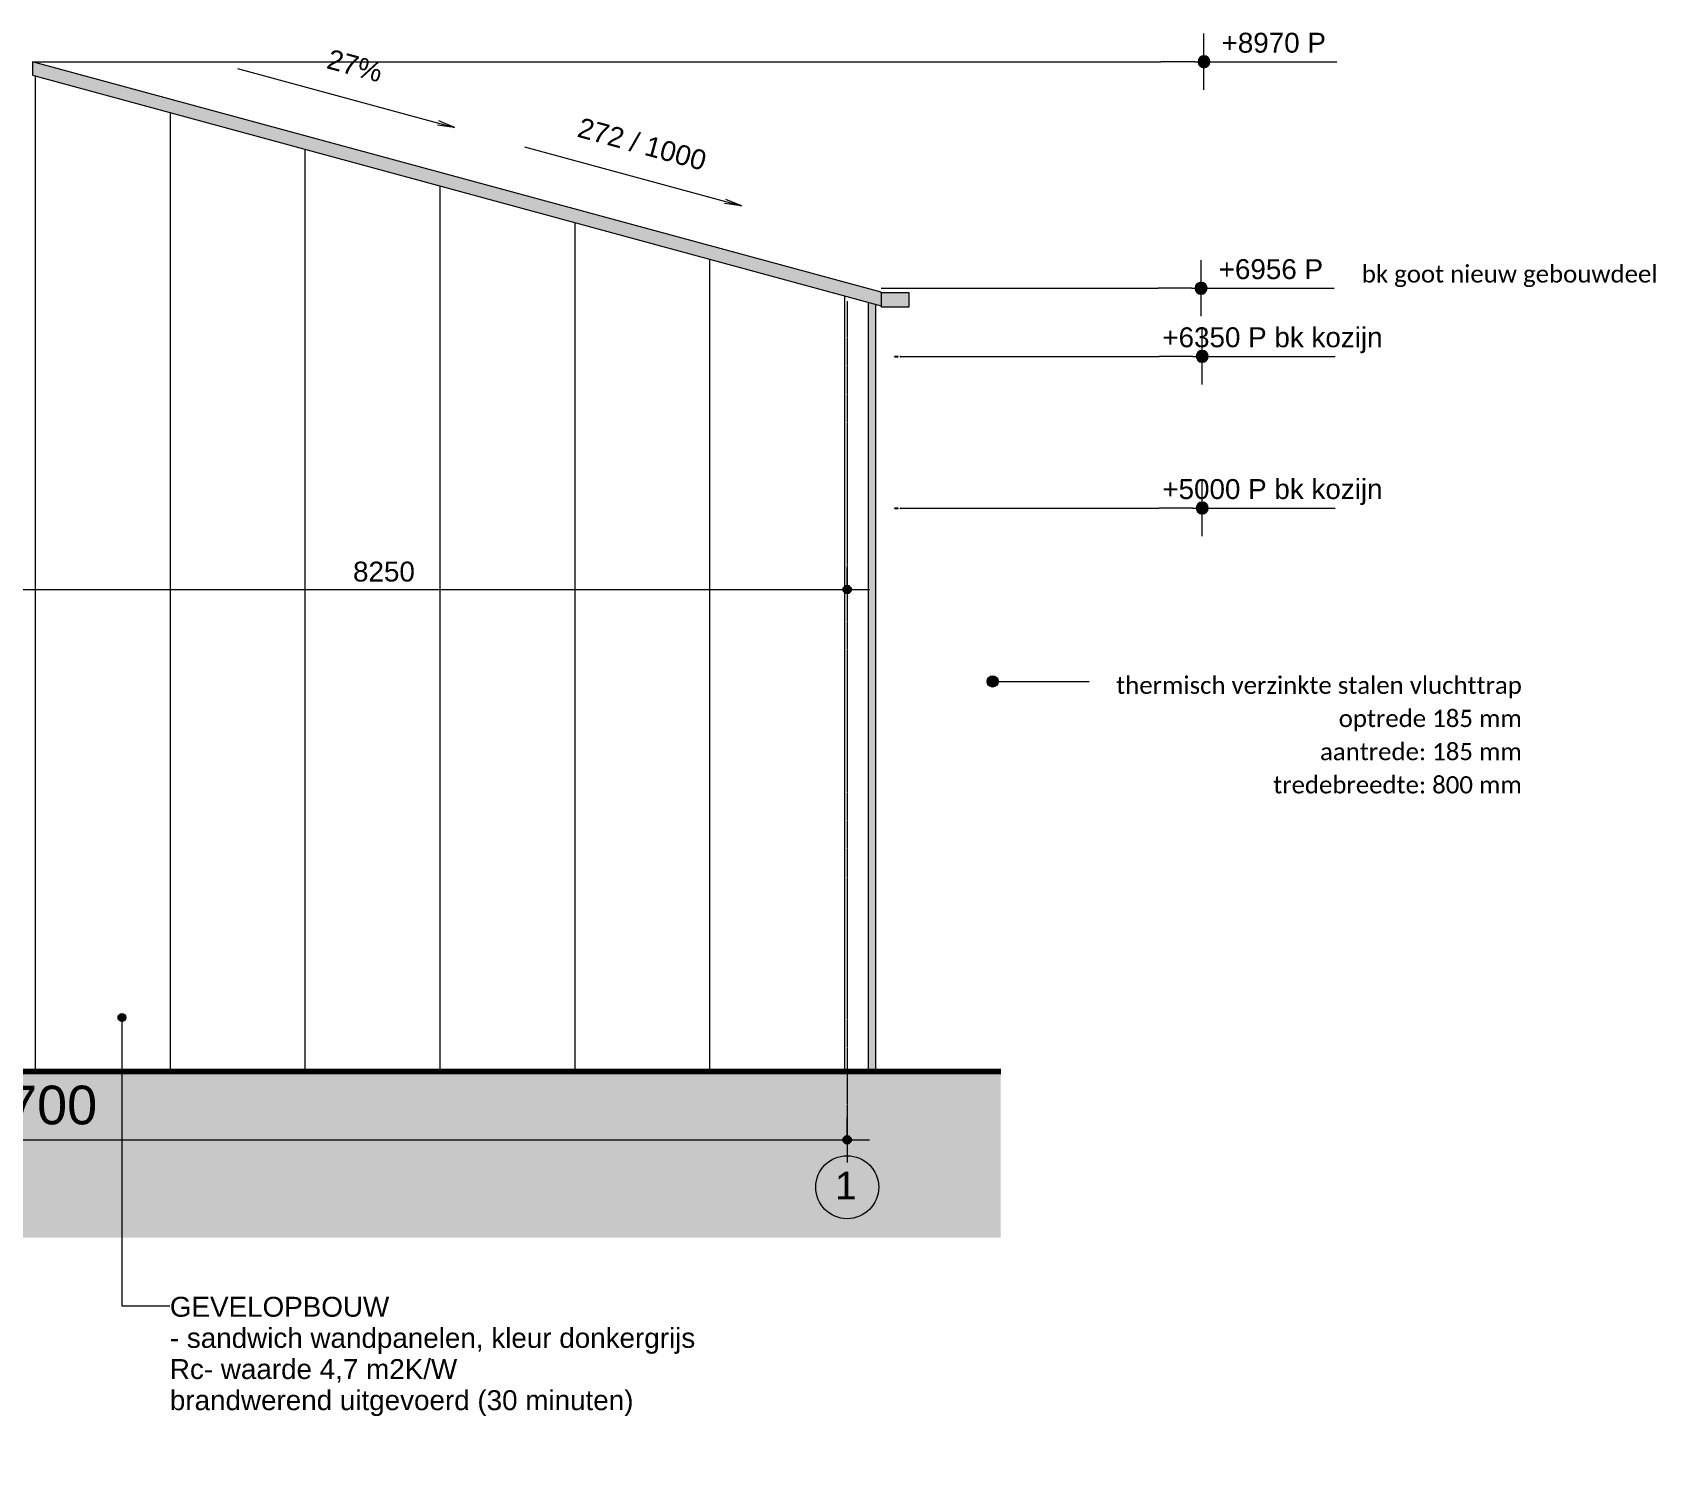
# Model space of a CAD drawing. Header units: millimetres. Extents: x 48682 to 485846, y -7071 to 11878.
# Drawn here: x 246961 to 261400, y -3400 to 9231 of the extents above; entities that cross this region are included whole.
import ezdxf

# ---------------------------------------------------------------- set-up
doc = ezdxf.new("R2010")
doc.units = ezdxf.units.MM
for name, pattern in [('Dash', [6.35, 3.175, -3.175]), ('dash fine', [1.53, 1, -0.53]), ('dash-dash', [6, 3, -1, 1, -1]), ('dash-dash-dot', [10.5, 3, -1.5, 3, -1.5, 0, -1.5]), ('Hidden', [4, 2, -2])]:
    doc.linetypes.add(name, pattern=pattern)
for name, color, linetype, lineweight in [('A-ANNO-DIMS', 211, 'Continuous', 9), ('A-ANNO-DIMS-100', 211, 'Continuous', 9), ('A-AREA', 32, 'dash-dash-dot', 9), ('A-DETL', 90, 'Continuous', 13), ('A-DETL-GENF', 92, 'Continuous', 13), ('A-FLOR', 192, 'Continuous', 18), ('A-FLOR-HRAL', 11, 'Continuous', 13), ('A-WALL-PATT', 111, 'Continuous', 13), ('C-TOPO', 7, 'Continuous', 13), ('G-ANNO-DIMS', 111, 'Continuous', 9), ('G-ANNO-TEXT', 231, 'Continuous', 9), ('S-COLS', 52, 'Continuous', 18), ('S-COLS-HDLN', 52, 'Hidden', 9), ('S-FNDN', 32, 'Continuous', 18)]:
    doc.layers.add(name, color=color, linetype=linetype, lineweight=lineweight)
doc.styles.add('Arial', font='arial.ttf', dxfattribs={"height": 177.035928})
doc.styles.add('Arial_1', font='arial.ttf', dxfattribs={"height": 245.883234})
doc.styles.add('Arial_2', font='arial.ttf', dxfattribs={"height": 344.236527})
doc.styles.add('Calibri', font='calibri.ttf', dxfattribs={"height": 153.100159})
doc.dimstyles.new('1_8mm', dxfattribs={"dimscale": 304.8, "dimtxt": 180, "dimasz": 0.918635, "dimexe": 0.492126, "dimexo": 0.0625, "dimgap": 0.059055, "dimtad": 1, "dimdec": 4, "dimzin": 0, "dimdsep": 46, "dimtxsty": 'Arial', "dimblk1": 'DOTSMALL', "dimblk2": 'DOTSMALL', "dimsah": 1, "dimcen": 0.09, "dimdle": 0.656168, "dimazin": 0, "dimtfac": 1, "dimtdec": 4, "dimtix": 1, "dimtmove": 0, "dimatfit": 3, "dimfxl": 0.656168, "dimfxlon": 1, "dimtvp": 1, "dimtolj": 1, "dimtzin": 0, "dimlwd": 13, "dimlwe": 13, "dimarcsym": 2})
doc.dimstyles.new('3_5mm', dxfattribs={"dimscale": 304.8, "dimtxt": 350, "dimasz": 0.918635, "dimexe": 0.656168, "dimexo": 0.0625, "dimgap": 0.114829, "dimtad": 1, "dimdec": 4, "dimzin": 0, "dimdsep": 46, "dimtxsty": 'Arial_2', "dimblk1": 'DOTSMALL', "dimblk2": 'DOTSMALL', "dimsah": 1, "dimcen": 0.09, "dimdle": 0.656168, "dimazin": 0, "dimtfac": 1, "dimtdec": 4, "dimtix": 1, "dimtmove": 0, "dimatfit": 3, "dimfxl": 0.656168, "dimfxlon": 1, "dimtvp": 1, "dimtolj": 1, "dimtzin": 0, "dimlwd": 13, "dimlwe": 13, "dimarcsym": 2})
pattern_1 = [(90, (-380612.1, 0), (-1200, 7e-14), [])]

# ---------------------------------------------------------------- blocks, each defined once
blk = doc.blocks.new('Top Rail Type - Top Rail_Internal_-8055464-linkergebouw noordoostgevel')
at = {"layer": 'A-FLOR-HRAL', "lineweight": 9}
h = blk.add_hatch(dxfattribs=at)
h.set_pattern_fill('FP_10', color=256, style=0, pattern_type=2)
h.set_pattern_definition([(0, (-317087.95, 0), (0, 100), []), (90, (-317087.947, 0), (-50, 3e-15), [])])
h.paths.add_polyline_path([(-65106, -10), (-65106, 0), (-77634, 0), (-77634, -10), (-66514, -10)], flags=0)
h.paths.add_polyline_path([(-78465, -10), (-78314, -10), (-78314, 0), (-80347, 0), (-80347, -10), (-78465, -10)], flags=0)
h.paths.add_polyline_path([(-78064, 0), (-78064, 2), (-78069, 2), (-78069, 0)], flags=0)
h.paths.add_polyline_path([(-78185, 0), (-78139, 0), (-78139, 2), (-78284, 2), (-78284, 0)], flags=0)
h.paths.add_polyline_path([(-77984, 1016), (-77984, 1017), (-77984, 1016)], flags=0)
h.paths.add_polyline_path([(-79002, 1020), (-78054, 1020), (-78054, 1700), (-80347, 1700), (-80346, 1020), (-79015, 1020)], flags=0)
at = {"layer": 'A-FLOR-HRAL'}
for p, q in [((-78054, 1700), (-80347, 1700)), ((-65106, 0), (-65106, -10))]:
    blk.add_line(p, q, dxfattribs=at)
blk = doc.blocks.new('300_28_ISR_kolom_buis - ø70x3_6 2-8363247-linkergebouw noordoostgevel')
at = {"layer": 'S-COLS-HDLN', "linetype": 'Continuous', "lineweight": 18}
blk.add_hatch(color=256, dxfattribs=at).paths.add_polyline_path([(-63084, 0), (-63014, 0), (-63014, 6813), (-63084, 6832), (-63084, 1432)], flags=0)
at = {"layer": 'A-DETL', "lineweight": 18}
blk.add_line((-63014, 0), (-63014, 6813), dxfattribs=at)
at = {"layer": 'S-COLS', "linetype": 'Hidden', "lineweight": 9}
for p, q in [((-63080, 0), (-63080, 6831)), ((-63017, 6814), (-63017, 0))]:
    blk.add_line(p, q, dxfattribs=at)
blk = doc.blocks.new('Spot Elevations - 1_8-7718674-linkergebouw noordoostgevel')
at = {"layer": 'G-ANNO-DIMS'}
h = blk.add_hatch(color=256, dxfattribs=at)
edge = h.paths.add_edge_path(flags=0)
edge.add_arc((-60095, 8970), 53, 0, 180)
edge.add_arc((-60095, 8970), 53, 180, 360)
at = {"layer": 'G-ANNO-DIMS', "lineweight": 13}
for p, q in [((-60095, 8720), (-60095, 9220)), ((-60177, 8970), (-60478, 8970)), ((-60177, 8970), (-58912, 8970))]:
    blk.add_line(p, q, dxfattribs=at)
for start, end in [(0, 180), (180, 0)]:
    blk.add_arc((-60095, 8970), 53, start, end, dxfattribs=at)
blk = doc.blocks.new('DIMBLOCK33-linkergebouw noordoostgevel')
at = {"layer": 'A-ANNO-DIMS-100', "lineweight": 25}
h = blk.add_hatch(color=256, dxfattribs=at)
edge = h.paths.add_edge_path(flags=0)
edge.add_arc((239509, -619), 35, 0, 360)
h = blk.add_hatch(color=256, dxfattribs=at)
edge = h.paths.add_edge_path(flags=0)
edge.add_arc((254209, -619), 35, 0, 360)
at = {"layer": 'A-ANNO-DIMS-100', "lineweight": 13}
for p, q in [((239509, -419), (239509, -819)), ((239509, -619), (239509, -419)), ((254209, -419), (254209, -819)), ((254209, -619), (254209, -419)), ((239309, -619), (254409, -619))]:
    blk.add_line(p, q, dxfattribs=at)
at = {"layer": 'A-ANNO-DIMS-100', "lineweight": 25}
for centre in [(239509, -619), (254209, -619)]:
    blk.add_circle(centre, 35, dxfattribs=at)
at = {"layer": 'A-ANNO-DIMS-100', "color": 0, "lineweight": 13, "insert": (246200, -137), "char_height": 344.2, "width": 1583.08, "attachment_point": 1, "line_spacing_factor": 0.938532, "style": 'Arial_2'}
blk.add_mtext('14700', dxfattribs=at)
blk = doc.blocks.new('_DotSmall')
at = {"color": 0, "linetype": 'ByBlock', "const_width": 0.5}
blk.add_lwpolyline([(-0.0625, 0, 1), (0.0625, 0, 1)], format="xyb", close=True, dxfattribs=at)
blk = doc.blocks.new('DIMBLOCK36-linkergebouw noordoostgevel')
at = {"layer": 'A-ANNO-DIMS-100', "lineweight": 25}
h = blk.add_hatch(color=256, dxfattribs=at)
edge = h.paths.add_edge_path(flags=0)
edge.add_arc((245960, 4276), 35, 0, 360)
h = blk.add_hatch(color=256, dxfattribs=at)
edge = h.paths.add_edge_path(flags=0)
edge.add_arc((254209, 4276), 35, 0, 360)
at = {"layer": 'A-ANNO-DIMS-100', "lineweight": 13}
for p, q in [((245960, 4476), (245960, 4126)), ((245960, 4276), (245960, 4476)), ((254209, 4476), (254209, 4126)), ((254209, 4276), (254209, 4476)), ((245960, 4276), (254409, 4276))]:
    blk.add_line(p, q, dxfattribs=at)
at = {"layer": 'A-ANNO-DIMS-100', "lineweight": 25}
for centre in [(245960, 4276), (254209, 4276)]:
    blk.add_circle(centre, 35, dxfattribs=at)
at = {"layer": 'A-ANNO-DIMS-100', "color": 0, "lineweight": 13, "insert": (249813, 4524), "char_height": 177, "width": 651.32, "attachment_point": 1, "line_spacing_factor": 0.938532, "style": 'Arial'}
blk.add_mtext('8250', dxfattribs=at)

msp = doc.modelspace()

# ---------------------------------------------------------------- hatches: boundary and pattern name
at = {"layer": 'A-DETL-GENF'}
msp.add_hatch(color=9, dxfattribs=at).paths.add_polyline_path([(254760.90891, 6789.74894), (254760.90891, 6915), (254511.04408, 6915), (254511.04408, 6789.74894)], flags=0)
at = {"layer": 'A-FLOR'}
msp.add_hatch(color=256, dxfattribs=at).paths.add_polyline_path([(254511.04408, 6800), (254511.04408, 6920), (246961.17427, 8970), (246961.17427, 8850), (254422.21883, 6824.11853)], flags=0)
at = {"layer": 'A-WALL-PATT', "lineweight": 9}
h = msp.add_hatch(dxfattribs=at)
h.set_pattern_fill('FP_11', color=256, style=0, pattern_type=2)
h.set_pattern_definition(pattern_1)
h.paths.add_polyline_path([(239594.80447, 0), (254294.54408, 0), (254294.54408, 6858.78578), (246961.17427, 8850), (246961.17427, 8845), (239494.80447, 6817.67258), (239494.80447, 800), (239594.80447, 800), (239594.80447, 154.11012)], flags=0)
h.paths.add_polyline_path([(241742.43335, 5000), (241109.54408, 5000), (241109.54408, 6350), (245959.54408, 6350), (245959.54408, 5000)], flags=0)
h = msp.add_hatch(dxfattribs=at)
h.set_pattern_fill('FP_11', color=256, style=0, pattern_type=2)
h.set_pattern_definition(pattern_1)
h.paths.add_polyline_path([(254394.54408, 0), (254394.54408, 6831.633), (254294.54408, 6858.78578), (254294.54408, 0)], flags=0)
at = {"layer": 'C-TOPO'}
msp.add_hatch(color=256, dxfattribs=at).paths.add_polyline_path([(237131.60227, -1489.27337), (255574.9266, -1489.27337), (255574.9266, -10), (237131.60227, -10), (237131.60227, -28.48804)], flags=0)
at = {"layer": 'G-ANNO-TEXT'}
h = msp.add_hatch(color=250, dxfattribs=at)
edge = h.paths.add_edge_path(flags=0)
edge.add_arc((255503.30109, 3457.96428), 50, 0, 360)
h = msp.add_hatch(color=250, dxfattribs=at)
edge = h.paths.add_edge_path(flags=0)
edge.add_arc((247757.3355, 469.16146), 35, 0, 360)
at = {"layer": 'S-FNDN'}
msp.add_hatch(color=256, dxfattribs=at).paths.add_polyline_path([(254422.21883, -10), (254644.54408, -10), (254644.54408, 0), (254044.54408, 0), (254044.54408, -10), (254394.68988, -10)], flags=0)

# ---------------------------------------------------------------- linework, layer by layer
at = {"layer": 'A-AREA'}
msp.add_line((254684.41419, 0), (254644.54408, 0), dxfattribs=at)
at = {"layer": 'A-DETL', "lineweight": 18}
for p, q in [((246961.17427, 8970), (246961.17427, 8850)), ((254511.04408, 6920), (246961.17427, 8970)), ((246961.17427, 8850), (254511.04408, 6800)), ((254394.54408, 6831.633), (254394.54408, 0)), ((254511.04408, 6915), (254511.04408, 6920)), ((254644.54408, 0), (239164.80447, 0)), ((254044.54408, 0), (254044.54408, -10)), ((254644.54408, -10), (254644.54408, 0))]:
    msp.add_line(p, q, dxfattribs=at)
at = {"layer": 'A-DETL', "linetype": 'Dash', "lineweight": 9}
msp.add_line((254511.04408, 6956), (254571.04408, 6956), dxfattribs=at)
at = {"layer": 'A-DETL', "linetype": 'dash-dash', "lineweight": 9}
msp.add_line((254209.22283, 6840), (254209.22283, -760), dxfattribs=at)
at = {"layer": 'A-DETL'}
for p, q in [((254511.04408, 6915), (254511.04408, 6789.74894)), ((254760.90891, 6915), (254511.04408, 6915)), ((254511.04408, 6789.74894), (254760.90891, 6789.74894)), ((254760.90891, 6789.74894), (254760.90891, 6915))]:
    msp.add_line(p, q, dxfattribs=at)
at = {"layer": 'A-DETL', "linetype": 'dash fine', "lineweight": 25}
for p, q in [((254624.41419, 6350), (254684.41419, 6350)), ((254624.41419, 5000), (254684.41419, 5000))]:
    msp.add_line(p, q, dxfattribs=at)
at = {"layer": 'A-DETL', "lineweight": 9}
msp.add_circle((254209.22283, -1040), 280, dxfattribs=at)
at = {"layer": 'C-TOPO', "lineweight": 100}
msp.add_line((237131.60227, -10), (255574.9266, -10), dxfattribs=at)
at = {"layer": 'C-TOPO'}
msp.add_line((255574.9266, -10), (237131.60227, -10), dxfattribs=at)
at = {"layer": 'G-ANNO-DIMS'}
for p, q in [((246961.17427, 8970), (253536.76124, 8970)), ((253536.76124, 8970), (257000.78856, 8970)), ((254571.04408, 6956), (255414.71431, 6956)), ((255414.71431, 6956), (256975.202, 6956)), ((254684.41419, 6350), (255978.89132, 6350)), ((255978.89132, 6350), (256984.87335, 6350)), ((254684.41419, 5000), (256768.71192, 5000)), ((256768.71192, 5000), (256984.87335, 5000))]:
    msp.add_line(p, q, dxfattribs=at)
at = {"layer": 'G-ANNO-DIMS', "lineweight": 13}
for p, q in [((248784.50903, 8909.17356), (250714.62312, 8385.09381)), ((250714.62312, 8385.09381), (250564.68983, 8405.34196)), ((250714.62312, 8385.09381), (250575.03929, 8443.45761)), ((251338.58215, 8212.13725), (253268.69624, 7688.0575)), ((253268.69624, 7688.0575), (253118.76295, 7708.30565)), ((253268.69624, 7688.0575), (253129.11241, 7746.4213))]:
    msp.add_line(p, q, dxfattribs=at)
at = {"layer": 'G-ANNO-TEXT', "color": 250}
for p, q in [((255503.30109, 3457.96428), (256362.68848, 3457.96428)), ((247757.3355, 469.16146), (247757.3355, -2093.88851)), ((247757.3355, -2093.88851), (248183.6917, -2093.88851))]:
    msp.add_line(p, q, dxfattribs=at)
for centre, radius in [((255503.30109, 3457.96428), 50), ((247757.3355, 469.16146), 35)]:
    msp.add_circle(centre, radius, dxfattribs=at)

# ---------------------------------------------------------------- block references
at = {"layer": 'A-FLOR-HRAL'}
msp.add_blockref('Top Rail Type - Top Rail_Internal_-8055464-linkergebouw noordoostgevel', (317478.34662, 0), dxfattribs=at)
at = {"layer": 'G-ANNO-DIMS', "lineweight": 13}
for p in [(317478.34662, 0), (317452.76006, -2014), (317462.43142, -2620), (317462.43142, -3970)]:
    msp.add_blockref('Spot Elevations - 1_8-7718674-linkergebouw noordoostgevel', p, dxfattribs=at)
at = {"layer": 'S-COLS'}
msp.add_blockref('300_28_ISR_kolom_buis - ø70x3_6 2-8363247-linkergebouw noordoostgevel', (317478.34662, 0), dxfattribs=at)

# ---------------------------------------------------------------- texts
at = {"layer": 'G-ANNO-DIMS', "attachment_point": 1, "line_spacing_factor": 0.938532, "style": 'Arial'}
for s, insert, char_height, width in [('+8970 P', (257540.0067, 9227.95901), 177.035928, 1105.8764616), ('+6956 P', (257514.42014, 7213.95901), 177.035928, 1105.8764616), ('+6350 P bk kozijn', (257012.91162, 6607.95901), 177.0359281, 2332.7081611), ('+5000 P bk kozijn', (257012.91162, 5257.95901), 177.0359281, 2332.7081611)]:
    msp.add_mtext(s, dxfattribs=dict(at, insert=insert, char_height=char_height, width=width))
at = {"layer": 'G-ANNO-DIMS', "lineweight": 13, "char_height": 177.035928, "attachment_point": 1, "rotation": 344.808864345, "line_spacing_factor": 0.938532, "style": 'Arial'}
for s, insert, width in [('27%', (249614.12162, 9085.91692), 589.6567852), ('272 / 1000', (251844.23784, 8476.84393), 1395.3050667)]:
    msp.add_mtext(s, dxfattribs=dict(at, insert=insert, width=width))
at = {"layer": 'G-ANNO-TEXT', "color": 7}
for s, insert, char_height, width, attachment_point, line_spacing_factor, style in [('bk goot nieuw gebouwdeel', (258787.33688, 7159.47691), 153.100159, 3190.1944018, 1, 1.156427, 'Calibri'), ('thermisch verzinkte stalen vluchttrap\\Poptrede 185 mm\\Paantrede: 185 mm\\Ptredebreedte: 800 mm', (260211.14484, 3500.99887), 153.100159, 4378.147632, 3, 1.156427, 'Calibri'), ('1', (254101.25774, -902.65871), 245.88323, 228, 1, 0.938532, 'Arial_1')]:
    msp.add_mtext(s, dxfattribs=dict(at, insert=insert, char_height=char_height, width=width, attachment_point=attachment_point, line_spacing_factor=line_spacing_factor, style=style))

# ---------------------------------------------------------------- dimensions: what is measured, and where the dimension line sits
at = {"layer": 'A-ANNO-DIMS', "lineweight": 13}
for base, p1, p2, dimstyle, override, picture, middle in [((254209.2228263859, 4275.9251315216), (245959.544077389, 4475.9251315216), (254209.2228263859, 4475.9251315216), '1_8mm', {"dimpost": '<>', "dimfxl": 8249.678749}, 'DIMBLOCK36-linkergebouw noordoostgevel', (250084.3834518875, 4384.3148948142)), ((254209.22283, -618.81395), (239509.22283, -418.81395), (254209.22283, -418.81395), '3_5mm', {"dimpost": '<>', "dimfxl": 14700}, 'DIMBLOCK33-linkergebouw noordoostgevel', (246859.22283, -408.05608))]:
    dim = msp.add_linear_dim(base=base, p1=p1, p2=p2, dimstyle=dimstyle, override=override, dxfattribs=at)
    dim.commit()
    dim.dimension.update_dxf_attribs({"geometry": picture, "text_midpoint": middle})

# ---------------------------------------------------------------- next in the draw order: texts
at = {"layer": 'G-ANNO-TEXT', "color": 7, "insert": (248183.6917, -2015.16027), "char_height": 177.0359281, "width": 5550.9814574, "attachment_point": 1, "line_spacing_factor": 0.938532, "style": 'Arial', "bg_fill": 3, "box_fill_scale": 0, "bg_fill_color": 256, "bg_fill_true_color": 3254780160, "bg_fill_transparency": 256}
msp.add_mtext('GEVELOPBOUW\\P- sandwich wandpanelen, kleur donkergrijs\\PRc- waarde 4,7 m2K/W\\Pbrandwerend uitgevoerd (30 minuten)\\P\\P\\P', dxfattribs=at)

doc.saveas('drawing.dxf')
